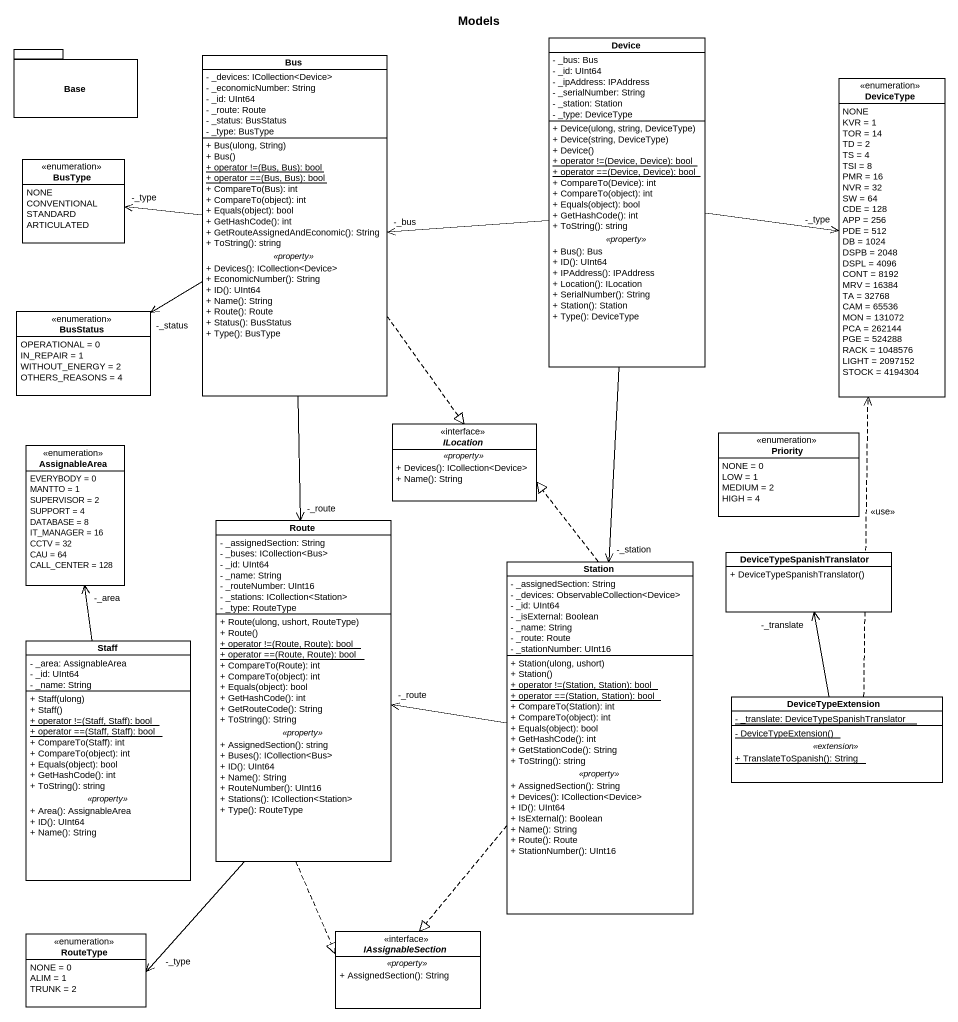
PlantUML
@startuml
title Models
hide circle
hide empty members
skinparam classAttributeIconSize 0
class Device {
  - _bus: Bus
  - _id: UInt64
  - _ipAddress: IPAddress
  - _serialNumber: String
  - _station: Station
  - _type: DeviceType
  --
  + Device(ulong, string, DeviceType)
  + Device(string, DeviceType)
  + Device()
  {static} + operator !=(Device, Device): bool
  {static} + operator ==(Device, Device): bool
  + CompareTo(Device): int
  + CompareTo(object): int
  + Equals(object): bool
  + GetHashCode(): int
  + ToString(): string
  .. <<property>> ..
  + Bus(): Bus
  + ID(): UInt64
  + IPAddress(): IPAddress
  + Location(): ILocation
  + SerialNumber(): String
  + Station(): Station
  + Type(): DeviceType
}
package Base {
}
class Bus {
  - _devices: ICollection<Device>
  - _economicNumber: String
  - _id: UInt64
  - _route: Route
  - _status: BusStatus
  - _type: BusType
  --
  + Bus(ulong, String)
  + Bus()
  {static} + operator !=(Bus, Bus): bool
  {static} + operator ==(Bus, Bus): bool
  + CompareTo(Bus): int
  + CompareTo(object): int
  + Equals(object): bool
  + GetHashCode(): int
  + GetRouteAssignedAndEconomic(): String
  + ToString(): string
  .. <<property>> ..
  + Devices(): ICollection<Device>
  + EconomicNumber(): String
  + ID(): UInt64
  + Name(): String
  + Route(): Route
  + Status(): BusStatus
  + Type(): BusType
}
enum DeviceType {
  NONE
  KVR = 1
  TOR = 14
  TD = 2
  TS = 4
  TSI = 8
  PMR = 16
  NVR = 32
  SW = 64
  CDE = 128
  APP = 256
  PDE = 512
  DB = 1024
  DSPB = 2048
  DSPL = 4096
  CONT = 8192
  MRV = 16384
  TA = 32768
  CAM = 65536
  MON = 131072
  PCA = 262144
  PGE = 524288
  RACK = 1048576
  LIGHT = 2097152
  STOCK = 4194304
}
enum BusType {
  NONE
  CONVENTIONAL
  STANDARD
  ARTICULATED
}
enum BusStatus {
  OPERATIONAL = 0
  IN_REPAIR = 1
  WITHOUT_ENERGY = 2
  OTHERS_REASONS = 4
}
interface ILocation {
  .. <<property>> ..
  + Devices(): ICollection<Device>
  + Name(): String
}
enum AssignableArea {
  EVERYBODY = 0
  MANTTO = 1
  SUPERVISOR = 2
  SUPPORT = 4
  DATABASE = 8
  IT_MANAGER = 16
  CCTV = 32
  CAU = 64
  CALL_CENTER = 128
}
enum Priority {
  NONE = 0
  LOW = 1
  MEDIUM = 2
  HIGH = 4
}
class Route {
  - _assignedSection: String
  - _buses: ICollection<Bus>
  - _id: UInt64
  - _name: String
  - _routeNumber: UInt16
  - _stations: ICollection<Station>
  - _type: RouteType
  --
  + Route(ulong, ushort, RouteType)
  + Route()
  {static} + operator !=(Route, Route): bool
  {static} + operator ==(Route, Route): bool
  + CompareTo(Route): int
  + CompareTo(object): int
  + Equals(object): bool
  + GetHashCode(): int
  + GetRouteCode(): String
  + ToString(): String
  .. <<property>> ..
  + AssignedSection(): string
  + Buses(): ICollection<Bus>
  + ID(): UInt64
  + Name(): String
  + RouteNumber(): UInt16
  + Stations(): ICollection<Station>
  + Type(): RouteType
}
class Station {
  - _assignedSection: String
  - _devices: ObservableCollection<Device>
  - _id: UInt64
  - _isExternal: Boolean
  - _name: String
  - _route: Route
  - _stationNumber: UInt16
  --
  + Station(ulong, ushort)
  + Station()
  {static} + operator !=(Station, Station): bool
  {static} + operator ==(Station, Station): bool
  + CompareTo(Station): int
  + CompareTo(object): int
  + Equals(object): bool
  + GetHashCode(): int
  + GetStationCode(): String
  + ToString(): string
  .. <<property>> ..
  + AssignedSection(): String
  + Devices(): ICollection<Device>
  + ID(): UInt64
  + IsExternal(): Boolean
  + Name(): String
  + Route(): Route
  + StationNumber(): UInt16
}
class DeviceTypeSpanishTranslator {
  + DeviceTypeSpanishTranslator()
}
class Staff {
  - _area: AssignableArea
  - _id: UInt64
  - _name: String
  --
  + Staff(ulong)
  + Staff()
  {static} + operator !=(Staff, Staff): bool
  {static} + operator ==(Staff, Staff): bool
  + CompareTo(Staff): int
  + CompareTo(object): int
  + Equals(object): bool
  + GetHashCode(): int
  + ToString(): string
  .. <<property>> ..
  + Area(): AssignableArea
  + ID(): UInt64
  + Name(): String
}
class DeviceTypeExtension {
  {static} - _translate: DeviceTypeSpanishTranslator
  --
  {static} - DeviceTypeExtension()
  .. <<extension>> ..
  {static} + TranslateToSpanish(): String
}
enum RouteType {
  NONE = 0
  ALIM = 1
  TRUNK = 2
}
interface IAssignableSection {
  .. <<property>> ..
  + AssignedSection(): String
}
Device -left-> "-_bus" Bus
Device -right-> "-_type" DeviceType
Device --> "-_station" Station
Bus -left-> "-_type" BusType
Bus --> "-_status" BusStatus
Bus ..|> ILocation
Bus --> "-_route" Route
Route --> "-_type" RouteType
Route ..|> IAssignableSection
Station .up.|> ILocation
Station -left-> "-_route" Route
Station ..|> IAssignableSection
Staff -up-> "-_area" AssignableArea
DeviceTypeExtension .up.> DeviceType : <<use>>
DeviceTypeExtension -up-> "-_translate" DeviceTypeSpanishTranslator
@enduml
